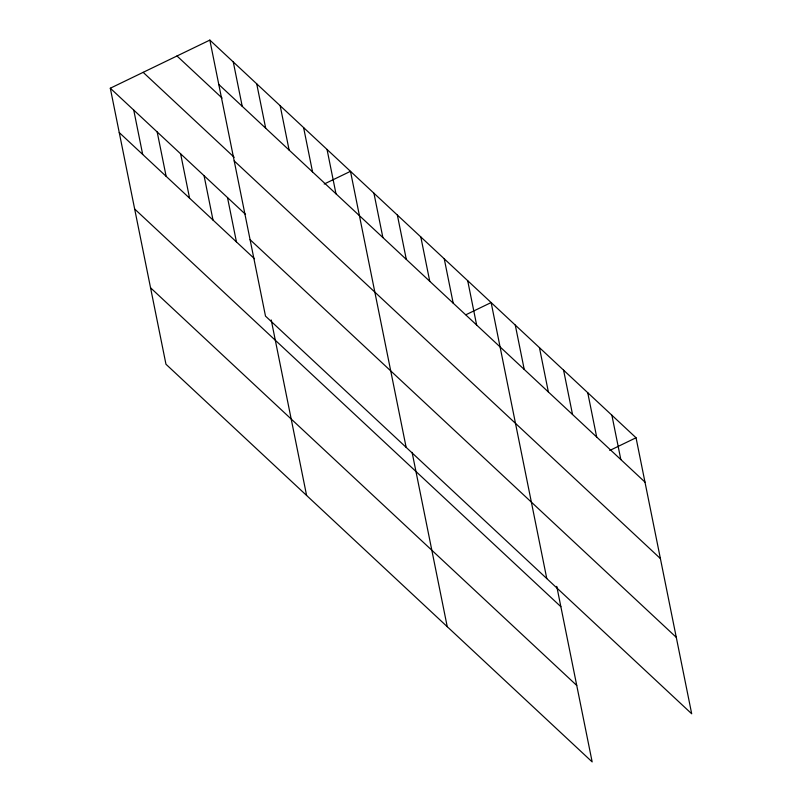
<?xml version="1.0" encoding="UTF-8"?>
<svg xmlns="http://www.w3.org/2000/svg" width="802" height="802" viewBox="0 0 802 802"><rect width="100%" height="100%" fill="white"/><g stroke="black" fill="none" stroke-linecap="round" stroke-linejoin="round"><path stroke-width="1.2" d="M556.768 586.372L592.157 761.9L165.964 364.238L110.305 88.22L209.843 40.1L636.036 437.762L691.695 713.78L265.502 316.118L209.843 40.1M324.208 184.029L350.484 171.327L406.143 447.346M465.952 314.735L491.135 302.555L546.784 578.573M609.761 450.463L636.036 437.762M218.786 84.451L644.988 482.112M176.991 55.98L222.074 98.034M143.157 72.34L234.214 157.302M234.204 160.901L660.397 558.563M110.305 88.22L245.542 214.395M250.084 239.668L676.276 637.329M119.247 132.571L254.485 258.755M134.666 209.021L560.859 606.683M150.545 287.788L576.738 685.449M611.886 415.225L620.828 459.586M587.736 392.689L596.678 437.05M563.585 370.163L572.528 414.514M539.435 347.627L548.378 391.977M515.285 325.091L524.227 369.441M467.696 280.69L476.639 325.041M444.248 258.815L453.19 303.166M420.809 236.941L429.752 281.302M397.371 215.076L406.313 259.427M373.933 193.202L382.875 237.552M412.098 452.368L447.245 626.693M327.046 149.453L335.988 193.813M303.607 127.588L312.549 171.939M280.169 105.714L289.111 150.064M256.72 83.839L265.673 128.2M233.282 61.975L242.224 106.325M271.216 319.948L306.605 495.466M227.507 197.573L236.45 241.933M204.069 175.698L213.011 220.059M180.63 153.834L189.573 198.184M157.182 131.959L166.134 176.31M133.744 110.085L142.686 154.445"/></g></svg>
